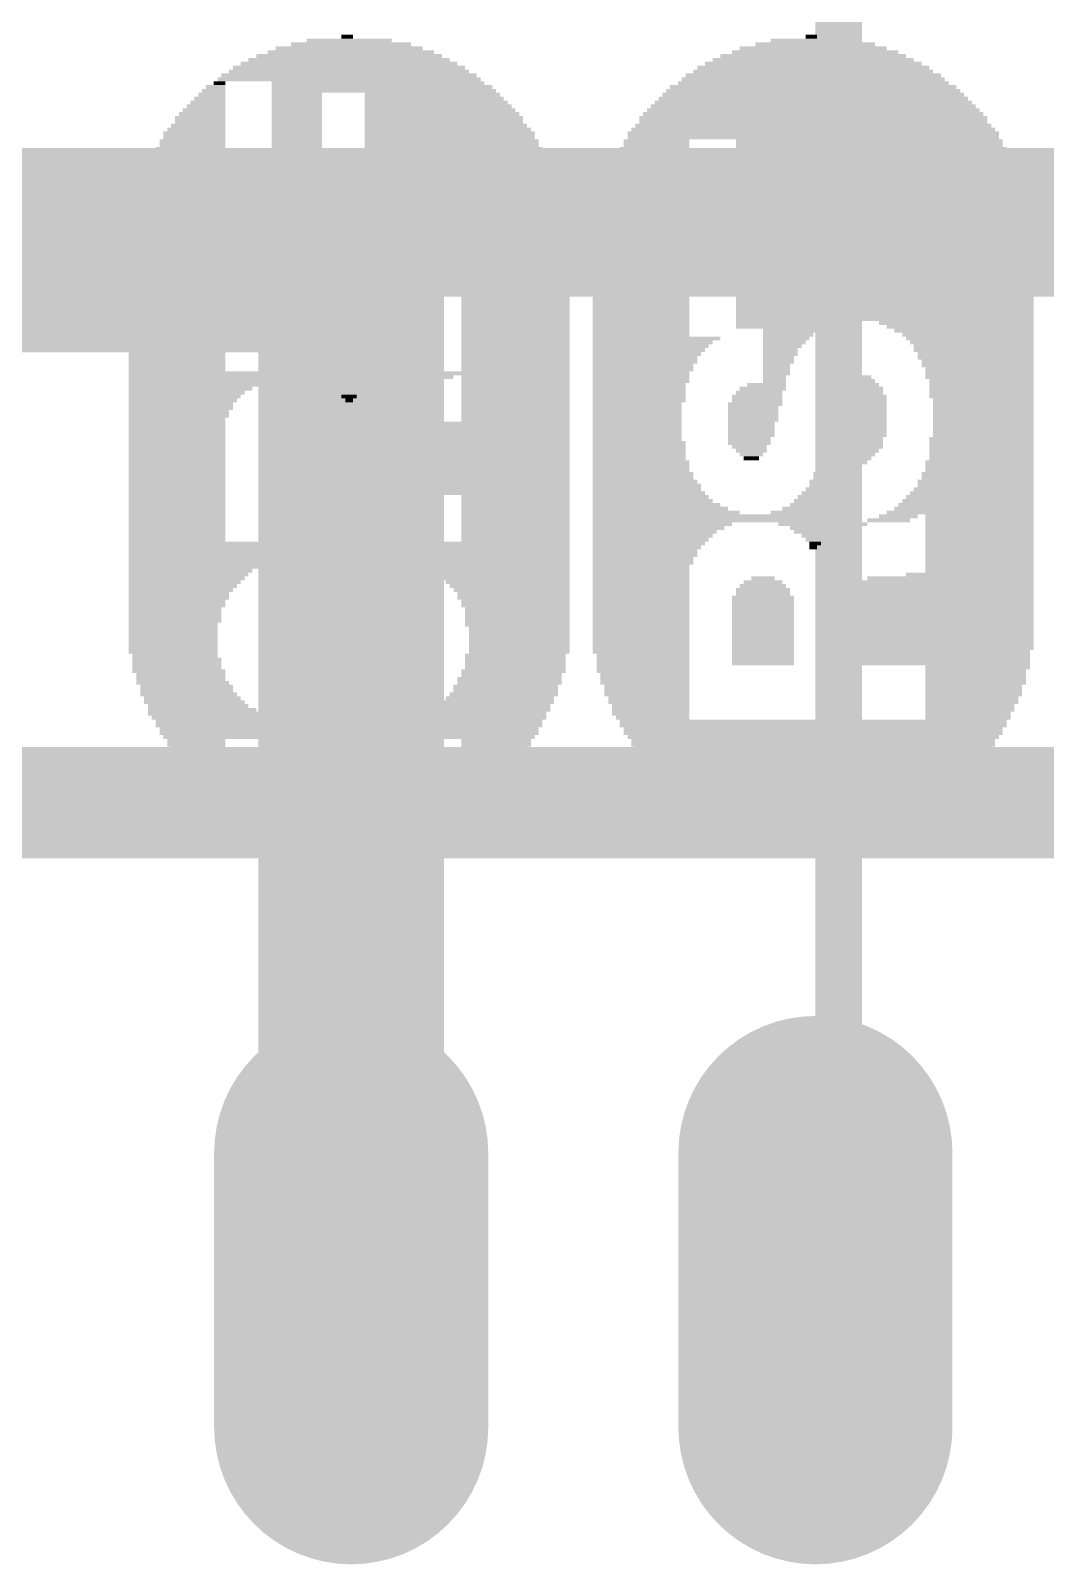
# Model space of a CAD drawing. Extents: x -17.8 to 79, y -18.3 to 67.8.
# Drawn here: x 28.73 to 34.28, y 1.04 to 9.43 of the extents above; entities that cross this region are included whole.
import ezdxf

# ---------------------------------------------------------------- set-up
doc = ezdxf.new("R2010")
doc.units = 0
for name, color, linetype in [('1', 12, 'CONTINUOUS'), ('16', 5, 'CONTINUOUS'), ('17', 110, 'CONTINUOUS'), ('200', 4, 'CONTINUOUS')]:
    doc.layers.add(name, color=color, linetype=linetype)

# ---------------------------------------------------------------- blocks, each defined once
blk = doc.blocks.new('LONGP100')
at = {"const_width": 1}
blk.add_lwpolyline([(-0.5, 0), (0.5, 0)], dxfattribs=at)
at = {"const_width": 0.5}
for points in [[(-0.5, 0.25, 1), (-0.5, -0.25)], [(0.5, -0.25, 1), (0.5, 0.25)]]:
    blk.add_lwpolyline(points, format="xyb", dxfattribs=at)
blk = doc.blocks.new('RECT')
blk.add_solid([(-0.5, -0.5), (0.5, -0.5), (-0.5, 0.5), (0.5, 0.5)])

msp = doc.modelspace()

# ---------------------------------------------------------------- linework, layer by layer
at = {"layer": '1'}
for points, const_width in [([(33.147, 2.667), (33.147, 11.684)], 0.254), ([(30.48, 8.1788), (27.9156, 8.1788)], 1.016), ([(30.48, 2.54), (30.48, 8.1788)], 1.016), ([(33.02, 2.54), (33.147, 2.667)], 0.254)]:
    msp.add_lwpolyline(points, dxfattribs=dict(at, const_width=const_width))
for points, const_width in [([(30.734, 8.1788, 1), (30.226, 8.1788)], 0.508), ([(30.48, 7.9248, 1), (30.48, 8.4328)], 0.508), ([(30.226, 2.54, 1), (30.734, 2.54)], 0.508), ([(33.1919, 2.6221, 1), (33.1021, 2.7119)], 0.127), ([(33.0835, 2.667, 1), (33.2105, 2.667)], 0.127), ([(32.9751, 2.5849, 1), (33.0649, 2.4951)], 0.127)]:
    msp.add_lwpolyline(points, format="xyb", dxfattribs=dict(at, const_width=const_width))
at = {"layer": '16'}
for points, const_width in [([(41.91, 8.382), (22.098, 8.382)], 0.8128), ([(24.765, 5.207), (38.1, 5.207)], 0.6096)]:
    msp.add_lwpolyline(points, dxfattribs=dict(at, const_width=const_width))

# ---------------------------------------------------------------- block references
at = {"layer": '17', "xscale": 1.5, "yscale": 1.5, "rotation": 90}
for p in [(30.48, 2.54), (30.48, 2.54), (33.02, 2.54), (33.02, 2.54)]:
    msp.add_blockref('LONGP100', p, dxfattribs=at)
at = {"layer": '200', "yscale": 0.0212}
for p, xscale in [((30.4576, 9.3976), 0.0635), ((32.9975, 9.3976), 0.0635), ((30.4788, 9.313), 0.9101), ((30.4682, 9.3341), 0.8043), ((30.4788, 9.3553), 0.6561), ((30.4682, 9.3765), 0.4656), ((33.0187, 9.313), 0.9101), ((33.0081, 9.3341), 0.8043), ((33.0187, 9.3553), 0.6561), ((33.0081, 9.3765), 0.4656), ((30.4682, 9.2283), 1.27), ((30.4682, 9.2495), 1.1853), ((30.4682, 9.2706), 1.1006), ((30.4682, 9.2918), 1.016), ((33.0081, 9.2283), 1.2699), ((33.0081, 9.2495), 1.1853), ((33.0081, 9.2706), 1.1006), ((33.0081, 9.2918), 1.016), ((29.7591, 9.1436), 0.0635), ((30.4682, 9.1648), 1.4393), ((30.4682, 9.186), 1.3969), ((30.4682, 9.2071), 1.3123), ((30.6269, 9.1436), 1.1641), ((33.0081, 9.1436), 1.4816), ((33.0081, 9.1648), 1.4393), ((33.0081, 9.186), 1.3969), ((33.0081, 9.2071), 1.3123), ((29.7062, 9.059), 0.1693), ((29.7168, 9.0801), 0.1482), ((29.7274, 9.1013), 0.127), ((29.738, 9.1225), 0.1058), ((30.6481, 9.1225), 1.2065), ((30.6587, 9.1013), 1.2276), ((30.1825, 9.0801), 0.2752), ((30.1825, 9.059), 0.2752), ((30.9338, 9.059), 0.762), ((30.9233, 9.0801), 0.7408), ((33.0081, 9.059), 1.6933), ((33.0081, 9.0801), 1.6509), ((33.0081, 9.1013), 1.6086), ((33.0081, 9.1225), 1.5663), ((29.6639, 8.9743), 0.254), ((29.6745, 8.9955), 0.2328), ((29.6851, 9.0166), 0.2117), ((29.6956, 9.0378), 0.1905), ((30.1825, 9.0378), 0.2752), ((30.1825, 9.0166), 0.2752), ((30.1825, 8.9955), 0.2752), ((30.1825, 8.9743), 0.2752), ((30.955, 9.0166), 0.8043), ((30.9656, 8.9955), 0.8255), ((30.9444, 9.0378), 0.7831), ((30.9762, 8.9743), 0.8466), ((33.0081, 8.9743), 1.8626), ((33.0081, 8.9955), 1.8203), ((33.0081, 9.0166), 1.7779), ((33.0081, 9.0378), 1.7356), ((29.6322, 8.8896), 0.3175), ((29.6427, 8.9108), 0.2963), ((29.6533, 8.9531), 0.2752), ((29.6533, 8.932), 0.2752), ((30.1825, 8.9531), 0.2752), ((30.1825, 8.932), 0.2752), ((30.1825, 8.9108), 0.2752), ((30.1825, 8.8896), 0.2752), ((30.9973, 8.9108), 0.889), ((31.0079, 8.8896), 0.9101), ((30.9868, 8.9531), 0.8678), ((30.9868, 8.932), 0.8678), ((33.0081, 8.8896), 1.9896), ((33.0081, 8.9108), 1.9473), ((33.0081, 8.9531), 1.9049), ((33.0081, 8.932), 1.9049), ((29.611, 8.8261), 0.3598), ((29.611, 8.805), 0.3598), ((29.6216, 8.8685), 0.3387), ((29.6216, 8.8473), 0.3387), ((30.1825, 8.8685), 0.2752), ((30.1825, 8.8473), 0.2752), ((30.1825, 8.8261), 0.2752), ((30.1825, 8.805), 0.2752), ((31.0185, 8.8685), 0.9313), ((31.0185, 8.8473), 0.9313), ((31.0291, 8.8261), 0.9525), ((31.0291, 8.805), 0.9525), ((32.1509, 8.8261), 0.3598), ((32.1509, 8.805), 0.3598), ((33.0081, 8.8685), 2.0319), ((33.0081, 8.8473), 2.0319), ((33.315, 8.8261), 1.4604), ((33.315, 8.805), 1.4604), ((29.5792, 8.7203), 0.4233), ((29.5898, 8.7626), 0.4022), ((29.5898, 8.7415), 0.4022), ((29.6004, 8.7838), 0.381), ((30.1825, 8.7838), 0.2752), ((30.1825, 8.7626), 0.2752), ((30.1825, 8.7415), 0.2752), ((30.1825, 8.7203), 0.2752), ((31.0608, 8.7203), 1.016), ((31.0397, 8.7838), 0.9736), ((31.0503, 8.7626), 0.9948), ((31.0503, 8.7415), 0.9948), ((32.1191, 8.7203), 0.4233), ((32.1297, 8.7626), 0.4022), ((32.1297, 8.7415), 0.4022), ((32.1403, 8.7838), 0.381), ((33.3256, 8.7838), 1.4816), ((33.3362, 8.7626), 1.5028), ((33.3362, 8.7415), 1.5028), ((33.3468, 8.7203), 1.5239), ((29.5687, 8.6568), 0.4445), ((29.5687, 8.6357), 0.4445), ((29.5792, 8.6992), 0.4233), ((29.5792, 8.678), 0.4233), ((30.1825, 8.6992), 0.2752), ((30.1825, 8.678), 0.2752), ((31.0608, 8.6992), 1.016), ((31.0608, 8.678), 1.016), ((31.336, 8.6568), 0.508), ((31.336, 8.6357), 0.508), ((32.1085, 8.6568), 0.4445), ((32.1085, 8.6357), 0.4445), ((32.1191, 8.6992), 0.4233), ((32.1191, 8.678), 0.4233), ((33.3573, 8.6568), 1.5451), ((33.3573, 8.6357), 1.5451), ((33.3468, 8.6992), 1.5239), ((33.3468, 8.678), 1.5239), ((29.5475, 8.551), 0.4868), ((29.5581, 8.6145), 0.4657), ((29.5581, 8.5933), 0.4657), ((29.5581, 8.5722), 0.4657), ((31.3466, 8.6145), 0.5291), ((31.3466, 8.5933), 0.5291), ((31.3466, 8.5722), 0.5291), ((31.3572, 8.551), 0.5503), ((32.0874, 8.551), 0.4868), ((32.098, 8.6145), 0.4657), ((32.098, 8.5933), 0.4657), ((32.098, 8.5722), 0.4657), ((33.3679, 8.6145), 1.5663), ((33.3679, 8.5933), 1.5663), ((33.3679, 8.5722), 1.5663), ((33.3785, 8.551), 1.5874), ((29.5369, 8.4875), 0.508), ((29.5369, 8.4663), 0.508), ((29.5475, 8.5298), 0.4868), ((29.5475, 8.5087), 0.4868), ((31.3677, 8.4875), 0.5715), ((31.3677, 8.4663), 0.5715), ((31.3572, 8.5298), 0.5503), ((31.3572, 8.5087), 0.5503), ((32.0768, 8.4875), 0.508), ((32.0768, 8.4663), 0.508), ((32.0874, 8.5298), 0.4868), ((32.0874, 8.5087), 0.4868), ((33.3785, 8.5298), 1.5874), ((33.3785, 8.5087), 1.5874), ((33.3891, 8.4875), 1.6086), ((33.3891, 8.4663), 1.6086), ((30.4682, 8.3817), 2.4129), ((29.5369, 8.4452), 0.508), ((29.5369, 8.424), 0.508), ((30.4682, 8.4028), 2.3706), ((31.3677, 8.4452), 0.5715), ((31.3677, 8.424), 0.5715), ((32.0662, 8.3817), 0.5291), ((32.0768, 8.4452), 0.508), ((32.0768, 8.424), 0.508), ((32.0768, 8.4028), 0.508), ((33.9076, 8.4452), 0.5715), ((33.9076, 8.424), 0.5715), ((33.9076, 8.4028), 0.5715), ((33.9182, 8.3817), 0.5926), ((29.5263, 8.3605), 0.5291), ((29.5263, 8.3393), 0.5291), ((29.5263, 8.3182), 0.5291), ((29.5263, 8.297), 0.5291), ((30.1719, 8.3182), 0.254), ((30.1719, 8.297), 0.254), ((30.4365, 8.3605), 0.7831), ((30.4365, 8.3393), 0.7831), ((30.6799, 8.3182), 0.2963), ((30.6799, 8.297), 0.2963), ((31.3783, 8.3605), 0.5926), ((31.3783, 8.3393), 0.5926), ((31.3783, 8.3182), 0.5926), ((31.3783, 8.297), 0.5926), ((32.0662, 8.3605), 0.5291), ((32.0662, 8.3393), 0.5291), ((32.0662, 8.3182), 0.5291), ((32.0662, 8.297), 0.5291), ((33.9182, 8.3605), 0.5926), ((33.9182, 8.3393), 0.5926), ((33.9182, 8.3182), 0.5926), ((33.9182, 8.297), 0.5926), ((29.5263, 8.2758), 0.5291), ((29.5263, 8.2547), 0.5291), ((29.5263, 8.2335), 0.5291), ((29.5263, 8.2123), 0.5291), ((30.1719, 8.2758), 0.254), ((30.1719, 8.2547), 0.254), ((30.1719, 8.2335), 0.254), ((30.1719, 8.2123), 0.254), ((30.6799, 8.2758), 0.2963), ((30.6799, 8.2547), 0.2963), ((30.6799, 8.2335), 0.2963), ((30.6799, 8.2123), 0.2963), ((31.3783, 8.2758), 0.5926), ((31.3783, 8.2547), 0.5926), ((31.3783, 8.2335), 0.5926), ((31.3783, 8.2123), 0.5926), ((32.0662, 8.2758), 0.5291), ((32.0662, 8.2547), 0.5291), ((32.0662, 8.2335), 0.5291), ((32.0662, 8.2123), 0.5291), ((33.9182, 8.2758), 0.5926), ((33.9182, 8.2547), 0.5926), ((33.9182, 8.2335), 0.5926), ((33.9182, 8.2123), 0.5926), ((29.5263, 8.1912), 0.5291), ((29.5263, 8.17), 0.5291), ((29.5263, 8.1488), 0.5291), ((30.1719, 8.1912), 0.254), ((30.1719, 8.17), 0.254), ((30.1719, 8.1488), 0.254), ((30.6799, 8.1912), 0.2963), ((30.6799, 8.17), 0.2963), ((30.6799, 8.1488), 0.2963), ((31.3783, 8.1912), 0.5926), ((31.3783, 8.17), 0.5926), ((31.3783, 8.1488), 0.5926), ((32.0662, 8.1912), 0.5291), ((32.0662, 8.17), 0.5291), ((32.0662, 8.1488), 0.5291), ((33.3997, 8.1488), 1.6298), ((33.9182, 8.1912), 0.5926), ((33.9182, 8.17), 0.5926), ((29.5263, 8.1277), 0.5291), ((29.5263, 8.1065), 0.5291), ((29.5263, 8.0853), 0.5291), ((29.5263, 8.0642), 0.5291), ((30.1719, 8.1277), 0.254), ((30.1719, 8.1065), 0.254), ((30.1719, 8.0853), 0.254), ((30.1719, 8.0642), 0.254), ((30.6799, 8.1277), 0.2963), ((30.6799, 8.1065), 0.2963), ((30.6799, 8.0853), 0.2963), ((30.6799, 8.0642), 0.2963), ((31.3783, 8.1277), 0.5926), ((31.3783, 8.1065), 0.5926), ((31.3783, 8.0853), 0.5926), ((31.3783, 8.0642), 0.5926), ((32.0662, 8.1277), 0.5291), ((32.0662, 8.1065), 0.5291), ((32.0662, 8.0853), 0.5291), ((32.0662, 8.0642), 0.5291), ((33.3997, 8.1277), 1.6298), ((33.3997, 8.1065), 1.6298), ((33.3997, 8.0853), 1.6298), ((33.3997, 8.0642), 1.6298), ((29.5263, 8.043), 0.5291), ((29.5263, 8.0218), 0.5291), ((29.5263, 8.0007), 0.5291), ((29.5263, 7.9795), 0.5291), ((30.1719, 8.043), 0.254), ((30.1719, 8.0218), 0.254), ((30.1719, 8.0007), 0.254), ((30.1719, 7.9795), 0.254), ((30.6799, 8.043), 0.2963), ((30.6799, 8.0218), 0.2963), ((30.6799, 8.0007), 0.2963), ((30.6799, 7.9795), 0.2963), ((31.3783, 8.043), 0.5926), ((31.3783, 8.0218), 0.5926), ((31.3783, 8.0007), 0.5926), ((31.3783, 7.9795), 0.5926), ((32.0662, 8.043), 0.5291), ((32.0662, 8.0218), 0.5291), ((32.0662, 8.0007), 0.5291), ((32.0662, 7.9795), 0.5291), ((33.3997, 8.043), 1.6298), ((33.3997, 8.0218), 1.6298), ((33.3997, 8.0007), 1.6298), ((33.3997, 7.9795), 1.6298), ((29.5263, 7.9583), 0.5291), ((29.5263, 7.9372), 0.5291), ((29.5263, 7.916), 0.5291), ((29.5263, 7.8949), 0.5291), ((30.1719, 7.9583), 0.254), ((30.1719, 7.9372), 0.254), ((30.1719, 7.916), 0.254), ((30.1719, 7.8949), 0.254), ((30.6799, 7.9583), 0.2963), ((30.6799, 7.9372), 0.2963), ((30.6799, 7.916), 0.2963), ((30.6799, 7.8949), 0.2963), ((31.3783, 7.9583), 0.5926), ((31.3783, 7.9372), 0.5926), ((31.3783, 7.916), 0.5926), ((31.3783, 7.8949), 0.5926), ((32.0662, 7.9583), 0.5291), ((32.0662, 7.9372), 0.5291), ((32.0662, 7.916), 0.5291), ((32.0662, 7.8949), 0.5291), ((33.3997, 7.9583), 1.6298), ((33.3997, 7.9372), 1.6298), ((33.3997, 7.916), 1.6298), ((33.3997, 7.8949), 1.6298), ((29.5263, 7.8737), 0.5291), ((29.5263, 7.8525), 0.5291), ((29.5263, 7.8314), 0.5291), ((29.5263, 7.8102), 0.5291), ((30.1719, 7.8737), 0.254), ((30.1719, 7.8525), 0.254), ((30.1719, 7.8314), 0.254), ((30.6799, 7.8737), 0.2963), ((30.6799, 7.8525), 0.2963), ((30.6799, 7.8314), 0.2963), ((31.3783, 7.8737), 0.5926), ((31.3783, 7.8525), 0.5926), ((31.3783, 7.8314), 0.5926), ((31.3783, 7.8102), 0.5926), ((32.0662, 7.8737), 0.5291), ((32.0662, 7.8525), 0.5291), ((32.0662, 7.8314), 0.5291), ((32.0662, 7.8102), 0.5291), ((33.3997, 7.8737), 1.6298), ((33.3997, 7.8525), 1.6298), ((32.8282, 7.8102), 0.4868), ((32.8494, 7.8314), 0.5291), ((33.7912, 7.8314), 0.8466), ((33.8124, 7.8102), 0.8043), ((29.5263, 7.789), 0.5291), ((29.5263, 7.7679), 0.5291), ((29.5263, 7.7467), 0.5291), ((29.5263, 7.7255), 0.5291), ((31.3783, 7.789), 0.5926), ((31.3783, 7.7679), 0.5926), ((31.3783, 7.7467), 0.5926), ((31.3783, 7.7255), 0.5926), ((32.1509, 7.7467), 0.6985), ((32.1297, 7.7255), 0.6561), ((32.0662, 7.789), 0.5291), ((32.0662, 7.7679), 0.5291), ((32.8705, 7.7679), 0.2752), ((32.8599, 7.7467), 0.254), ((32.8811, 7.789), 0.2963), ((32.8494, 7.7255), 0.2328), ((33.8336, 7.789), 0.762), ((33.8547, 7.7679), 0.7196), ((33.8653, 7.7467), 0.6985), ((33.8759, 7.7255), 0.6773), ((29.5263, 7.7044), 0.5291), ((29.5263, 7.6832), 0.5291), ((29.5263, 7.662), 0.5291), ((29.5263, 7.6409), 0.5291), ((31.3783, 7.7044), 0.5926), ((31.3783, 7.6832), 0.5926), ((31.3783, 7.662), 0.5926), ((31.3783, 7.6409), 0.5926), ((32.1191, 7.7044), 0.635), ((32.1085, 7.6832), 0.6138), ((32.098, 7.662), 0.5926), ((32.0874, 7.6409), 0.5715), ((32.8176, 7.6409), 0.1693), ((32.8388, 7.7044), 0.2117), ((32.8282, 7.6832), 0.1905), ((32.8282, 7.662), 0.1905), ((33.8865, 7.7044), 0.6561), ((33.8865, 7.6832), 0.6561), ((33.8971, 7.662), 0.635), ((33.8971, 7.6409), 0.635), ((29.5263, 7.6197), 0.5291), ((29.5263, 7.5985), 0.5291), ((29.5263, 7.5774), 0.5291), ((30.4682, 7.5562), 2.4129), ((31.3783, 7.6197), 0.5926), ((31.3783, 7.5985), 0.5926), ((31.3783, 7.5774), 0.5926), ((32.0768, 7.5985), 0.5503), ((32.0768, 7.5774), 0.5503), ((32.0874, 7.6197), 0.5715), ((32.0662, 7.5562), 0.5291), ((32.8176, 7.6197), 0.1693), ((32.807, 7.5985), 0.1482), ((32.807, 7.5774), 0.1482), ((32.807, 7.5562), 0.1482), ((33.9076, 7.6197), 0.6138), ((33.9076, 7.5985), 0.6138), ((33.9182, 7.5774), 0.5926), ((33.9182, 7.5562), 0.5926), ((30.1507, 7.535), 1.7779), ((29.6004, 7.4715), 0.6773), ((29.6639, 7.5139), 0.8043), ((29.6216, 7.4927), 0.7196), ((30.574, 7.5139), 0.6773), ((30.4894, 7.4927), 0.3387), ((30.4788, 7.4715), 0.1905), ((31.3783, 7.535), 0.5926), ((31.3783, 7.5139), 0.5926), ((31.3783, 7.4927), 0.5926), ((31.3783, 7.4715), 0.5926), ((32.0556, 7.4927), 0.508), ((32.0556, 7.4715), 0.508), ((32.0662, 7.535), 0.5291), ((32.0662, 7.5139), 0.5291), ((32.7329, 7.4715), 0.254), ((32.7541, 7.4927), 0.2117), ((32.7964, 7.535), 0.127), ((32.7964, 7.5139), 0.127), ((33.2727, 7.4715), 0.2328), ((33.2727, 7.4927), 0.1905), ((33.2727, 7.5139), 0.1482), ((33.2727, 7.535), 0.1058), ((33.9182, 7.535), 0.5926), ((33.9288, 7.5139), 0.5715), ((33.9288, 7.4927), 0.5715), ((33.9288, 7.4715), 0.5715), ((29.5792, 7.4504), 0.635), ((29.5475, 7.3869), 0.5715), ((29.5687, 7.4292), 0.6138), ((29.5581, 7.408), 0.5926), ((30.4682, 7.4504), 0.127), ((30.4682, 7.4292), 0.0847), ((30.4682, 7.408), 0.0423), ((31.3783, 7.4504), 0.5926), ((31.3783, 7.4292), 0.5926), ((31.3783, 7.408), 0.5926), ((31.3783, 7.3869), 0.5926), ((32.0556, 7.4504), 0.508), ((32.0556, 7.4292), 0.508), ((32.0556, 7.408), 0.508), ((32.0451, 7.3869), 0.4868), ((32.6906, 7.3869), 0.2963), ((32.7012, 7.4292), 0.2752), ((32.7012, 7.408), 0.2752), ((32.7118, 7.4504), 0.254), ((33.2727, 7.4292), 0.2752), ((33.2727, 7.408), 0.2752), ((33.2727, 7.3869), 0.2752), ((33.2727, 7.4504), 0.2328), ((33.9288, 7.4504), 0.5715), ((33.9288, 7.4292), 0.5715), ((33.9394, 7.408), 0.5503), ((33.9394, 7.3869), 0.5503), ((29.5475, 7.3657), 0.5715), ((29.5369, 7.3445), 0.5503), ((29.5369, 7.3234), 0.5503), ((29.5263, 7.3022), 0.5291), ((31.3783, 7.3657), 0.5926), ((31.3783, 7.3445), 0.5926), ((31.3783, 7.3234), 0.5926), ((31.3783, 7.3022), 0.5926), ((32.0451, 7.3657), 0.4868), ((32.0451, 7.3445), 0.4868), ((32.0451, 7.3234), 0.4868), ((32.0451, 7.3022), 0.4868), ((32.68, 7.3657), 0.2752), ((32.68, 7.3445), 0.2752), ((32.68, 7.3234), 0.2752), ((32.68, 7.3022), 0.2752), ((33.2515, 7.3022), 0.3175), ((33.2621, 7.3657), 0.2963), ((33.2621, 7.3445), 0.2963), ((33.2621, 7.3234), 0.2963), ((33.9394, 7.3657), 0.5503), ((33.9394, 7.3445), 0.5503), ((33.9394, 7.3234), 0.5503), ((33.9394, 7.3022), 0.5503), ((29.5263, 7.281), 0.5291), ((29.5263, 7.2599), 0.5291), ((29.5263, 7.2387), 0.5291), ((29.5263, 7.2175), 0.5291), ((30.193, 7.2175), 0.2963), ((30.193, 7.2387), 0.254), ((30.193, 7.2599), 0.1693), ((31.1561, 7.2175), 1.0371), ((31.1667, 7.2387), 1.016), ((31.209, 7.2599), 0.9313), ((31.3148, 7.281), 0.7196), ((32.0451, 7.281), 0.4868), ((32.0451, 7.2599), 0.4868), ((32.0451, 7.2387), 0.4868), ((32.0451, 7.2175), 0.4868), ((32.6694, 7.281), 0.254), ((32.6694, 7.2599), 0.254), ((32.6694, 7.2387), 0.254), ((32.6694, 7.2175), 0.254), ((33.2409, 7.2175), 0.3387), ((33.2515, 7.281), 0.3175), ((33.2515, 7.2599), 0.3175), ((33.2515, 7.2387), 0.3175), ((33.9394, 7.281), 0.5503), ((33.9394, 7.2599), 0.5503), ((33.9394, 7.2387), 0.5503), ((33.9394, 7.2175), 0.5503), ((29.5263, 7.1964), 0.5291), ((29.5263, 7.1752), 0.5291), ((29.5263, 7.154), 0.5291), ((29.5263, 7.1329), 0.5291), ((30.193, 7.1752), 0.3387), ((30.193, 7.154), 0.3387), ((30.193, 7.1329), 0.3387), ((30.193, 7.1964), 0.2963), ((31.1349, 7.1752), 1.0795), ((31.1349, 7.154), 1.0795), ((31.1349, 7.1329), 1.0795), ((31.1455, 7.1964), 1.0583), ((32.0556, 7.1752), 0.508), ((32.0556, 7.154), 0.508), ((32.0556, 7.1329), 0.508), ((32.0451, 7.1964), 0.4868), ((32.6589, 7.1964), 0.2328), ((32.6589, 7.1752), 0.2328), ((32.6589, 7.154), 0.1905), ((32.6694, 7.1329), 0.1693), ((33.2092, 7.1329), 0.3175), ((33.2303, 7.1964), 0.3175), ((33.2303, 7.1752), 0.3175), ((33.2303, 7.154), 0.3175), ((33.9288, 7.1964), 0.5715), ((33.9288, 7.1752), 0.5715), ((33.9288, 7.154), 0.5715), ((33.9288, 7.1329), 0.5715), ((29.5263, 7.1117), 0.5291), ((29.5263, 7.0905), 0.5291), ((29.5263, 7.0694), 0.5291), ((29.5263, 7.0482), 0.5291), ((30.193, 7.1117), 0.3387), ((30.193, 7.0905), 0.3387), ((30.193, 7.0694), 0.3387), ((30.193, 7.0482), 0.3387), ((31.1349, 7.1117), 1.0795), ((31.1349, 7.0905), 1.0795), ((31.1349, 7.0694), 1.0795), ((31.1349, 7.0482), 1.0795), ((32.0556, 7.1117), 0.508), ((32.0556, 7.0905), 0.508), ((32.0662, 7.0694), 0.5291), ((32.0662, 7.0482), 0.5291), ((32.6694, 7.1117), 0.127), ((32.6694, 7.0905), 0.0847), ((33.1668, 7.0694), 0.2752), ((33.1457, 7.0482), 0.2328), ((33.1986, 7.1117), 0.2963), ((33.188, 7.0905), 0.2752), ((33.9182, 7.0694), 0.5926), ((33.9182, 7.0482), 0.5926), ((33.9288, 7.1117), 0.5715), ((33.9288, 7.0905), 0.5715), ((29.5263, 7.0271), 0.5291), ((29.5263, 7.0059), 0.5291), ((29.5263, 6.9847), 0.5291), ((29.5263, 6.9636), 0.5291), ((30.193, 7.0271), 0.3387), ((30.193, 7.0059), 0.3387), ((30.193, 6.9847), 0.3387), ((30.193, 6.9636), 0.3387), ((31.1349, 7.0271), 1.0795), ((31.1349, 7.0059), 1.0795), ((31.1349, 6.9847), 1.0795), ((31.1349, 6.9636), 1.0795), ((32.0768, 7.0059), 0.5503), ((32.0768, 6.9847), 0.5503), ((32.0662, 7.0271), 0.5291), ((32.0874, 6.9636), 0.5715), ((33.0822, 6.9636), 0.1905), ((33.0928, 7.0059), 0.1693), ((33.0928, 6.9847), 0.1693), ((33.1033, 7.0271), 0.1482), ((33.8971, 6.9636), 0.635), ((33.9076, 7.0059), 0.6138), ((33.9076, 6.9847), 0.6138), ((33.9182, 7.0271), 0.5926), ((29.5263, 6.9424), 0.5291), ((29.5263, 6.9212), 0.5291), ((29.5263, 6.9001), 0.5291), ((29.5263, 6.8789), 0.5291), ((30.193, 6.9424), 0.3387), ((30.193, 6.9212), 0.3387), ((30.193, 6.9001), 0.3387), ((31.1349, 6.9424), 1.0795), ((31.1349, 6.9212), 1.0795), ((31.1349, 6.9001), 1.0795), ((31.3783, 6.8789), 0.5926), ((32.1085, 6.9001), 0.6138), ((32.1191, 6.8789), 0.635), ((32.098, 6.9424), 0.5926), ((32.098, 6.9212), 0.5926), ((33.0504, 6.8789), 0.254), ((33.061, 6.9001), 0.2328), ((33.0716, 6.9212), 0.2117), ((33.0822, 6.9424), 0.1905), ((33.8653, 6.8789), 0.6985), ((33.8759, 6.9001), 0.6773), ((33.8865, 6.9212), 0.6561), ((33.8971, 6.9424), 0.635), ((29.5263, 6.8577), 0.5291), ((29.5263, 6.8366), 0.5291), ((29.5263, 6.8154), 0.5291), ((29.5263, 6.7942), 0.5291), ((31.3783, 6.8577), 0.5926), ((31.3783, 6.8366), 0.5926), ((31.3783, 6.8154), 0.5926), ((31.3783, 6.7942), 0.5926), ((32.1297, 6.8577), 0.6561), ((32.1509, 6.8366), 0.6985), ((32.172, 6.8154), 0.7408), ((32.2038, 6.7942), 0.8043), ((32.9764, 6.7942), 0.4022), ((33.0081, 6.8154), 0.3387), ((33.0293, 6.8366), 0.2963), ((33.0398, 6.8577), 0.2752), ((33.8124, 6.7942), 0.8043), ((33.8336, 6.8154), 0.762), ((33.8441, 6.8366), 0.7408), ((33.8547, 6.8577), 0.7196), ((29.5263, 6.7731), 0.5291), ((29.5263, 6.7519), 0.5291), ((29.5263, 6.7307), 0.5291), ((29.5263, 6.7096), 0.5291), ((31.3783, 6.7731), 0.5926), ((31.3783, 6.7519), 0.5926), ((31.3783, 6.7307), 0.5926), ((31.3783, 6.7096), 0.5926), ((32.4895, 6.7731), 1.3758), ((32.4895, 6.7519), 1.3758), ((32.1826, 6.7307), 0.762), ((32.1615, 6.7096), 0.7196), ((33.061, 6.7307), 0.4868), ((33.0293, 6.7096), 0.2963), ((33.4208, 6.7519), 0.2328), ((33.4737, 6.7731), 0.2117), ((33.9182, 6.7731), 0.5926), ((33.9182, 6.7519), 0.5926), ((33.9182, 6.7307), 0.5926), ((33.9182, 6.7096), 0.5926), ((29.5263, 6.6884), 0.5291), ((29.5263, 6.6672), 0.5291), ((29.5263, 6.6461), 0.5291), ((30.4682, 6.6249), 2.4129), ((31.3783, 6.6884), 0.5926), ((31.3783, 6.6672), 0.5926), ((31.3783, 6.6461), 0.5926), ((32.1297, 6.6672), 0.6561), ((32.1191, 6.6461), 0.635), ((32.1085, 6.6249), 0.6138), ((32.1403, 6.6884), 0.6773), ((33.0081, 6.6884), 0.2117), ((33.0187, 6.6672), 0.1482), ((33.0187, 6.6461), 0.1058), ((33.0187, 6.6249), 0.0635), ((33.9182, 6.6884), 0.5926), ((33.9182, 6.6672), 0.5926), ((33.9182, 6.6461), 0.5926), ((33.9182, 6.6249), 0.5926), ((29.7591, 6.6037), 0.9948), ((29.7168, 6.5826), 0.9101), ((29.6851, 6.5614), 0.8466), ((29.6533, 6.5402), 0.7831), ((31.1455, 6.6037), 1.0583), ((31.1984, 6.5826), 0.9525), ((31.2302, 6.5614), 0.889), ((31.2513, 6.5402), 0.8466), ((32.0768, 6.5402), 0.5503), ((32.098, 6.6037), 0.5926), ((32.0874, 6.5826), 0.5715), ((32.0874, 6.5614), 0.5715), ((33.0081, 6.6037), 0.0423), ((33.9182, 6.6037), 0.5926), ((33.9182, 6.5826), 0.5926), ((33.9182, 6.5614), 0.5926), ((33.9182, 6.5402), 0.5926), ((29.6321, 6.5191), 0.7408), ((29.6004, 6.4767), 0.6773), ((29.5898, 6.4556), 0.6561), ((29.6216, 6.4979), 0.7196), ((31.2725, 6.5191), 0.8043), ((31.2937, 6.4979), 0.762), ((31.3042, 6.4767), 0.7408), ((31.3148, 6.4556), 0.7196), ((32.0768, 6.5191), 0.5503), ((32.0662, 6.4979), 0.5291), ((32.0662, 6.4767), 0.5291), ((32.0662, 6.4556), 0.5291), ((33.8653, 6.4556), 0.6985), ((33.9182, 6.5191), 0.5926), ((33.9182, 6.4979), 0.5926), ((33.9182, 6.4767), 0.5926), ((29.5792, 6.4344), 0.635), ((29.5475, 6.3709), 0.5715), ((29.5687, 6.4132), 0.6138), ((29.5581, 6.3921), 0.5926), ((31.3254, 6.4344), 0.6985), ((31.336, 6.4132), 0.6773), ((31.3466, 6.3921), 0.6561), ((31.3572, 6.3709), 0.635), ((32.0662, 6.4344), 0.5291), ((32.0662, 6.4132), 0.5291), ((32.0662, 6.3921), 0.5291), ((32.0662, 6.3709), 0.5291), ((32.7329, 6.3709), 0.2963), ((32.7329, 6.3921), 0.254), ((32.7329, 6.4132), 0.2117), ((32.7329, 6.4344), 0.127), ((33.696, 6.3709), 1.0371), ((33.7066, 6.3921), 1.016), ((33.7277, 6.4132), 0.9736), ((33.7595, 6.4344), 0.9101), ((29.5369, 6.3497), 0.5503), ((29.5369, 6.3286), 0.5503), ((29.5263, 6.3074), 0.5291), ((29.5263, 6.2862), 0.5291), ((30.4364, 6.2862), 0.6561), ((30.4364, 6.3074), 0.5715), ((30.4364, 6.3286), 0.4868), ((30.4365, 6.3497), 0.3598), ((31.3677, 6.3497), 0.6138), ((31.3677, 6.3286), 0.6138), ((31.3783, 6.3074), 0.5926), ((31.3783, 6.2862), 0.5926), ((32.0662, 6.3497), 0.5291), ((32.0662, 6.3286), 0.5291), ((32.0662, 6.3074), 0.5291), ((32.0662, 6.2862), 0.5291), ((32.7329, 6.3286), 0.3387), ((32.7329, 6.3074), 0.3387), ((32.7329, 6.2862), 0.3387), ((32.7329, 6.3497), 0.2963), ((33.6748, 6.3286), 1.0795), ((33.6748, 6.3074), 1.0795), ((33.6748, 6.2862), 1.0795), ((33.6854, 6.3497), 1.0583), ((29.5157, 6.2651), 0.508), ((29.5157, 6.2439), 0.508), ((29.5157, 6.2228), 0.508), ((29.5157, 6.2016), 0.508), ((30.4365, 6.2228), 0.7831), ((30.4365, 6.2016), 0.7831), ((30.4365, 6.2439), 0.7408), ((30.4365, 6.2651), 0.6985), ((31.3889, 6.2651), 0.5715), ((31.3889, 6.2439), 0.5715), ((31.3889, 6.2228), 0.5715), ((31.3889, 6.2016), 0.5715), ((32.0662, 6.2651), 0.5291), ((32.0662, 6.2439), 0.5291), ((32.0662, 6.2228), 0.5291), ((32.0662, 6.2016), 0.5291), ((32.7329, 6.2651), 0.3387), ((32.7329, 6.2439), 0.3387), ((32.7329, 6.2228), 0.3387), ((32.7329, 6.2016), 0.3387), ((33.6748, 6.2651), 1.0795), ((33.6748, 6.2439), 1.0795), ((33.6748, 6.2228), 1.0795), ((33.6748, 6.2016), 1.0795), ((29.5052, 6.1804), 0.4868), ((29.5052, 6.1593), 0.4868), ((29.5052, 6.1381), 0.4868), ((29.5052, 6.1169), 0.4868), ((30.4365, 6.1169), 0.8678), ((30.4365, 6.1804), 0.8255), ((30.4365, 6.1593), 0.8255), ((30.4365, 6.1381), 0.8255), ((31.3889, 6.1804), 0.5715), ((31.3995, 6.1593), 0.5503), ((31.3995, 6.1381), 0.5503), ((31.3995, 6.1169), 0.5503), ((32.0662, 6.1804), 0.5291), ((32.0662, 6.1593), 0.5291), ((32.0662, 6.1381), 0.5291), ((32.0662, 6.1169), 0.5291), ((32.7329, 6.1804), 0.3387), ((32.7329, 6.1593), 0.3387), ((32.7329, 6.1381), 0.3387), ((32.7329, 6.1169), 0.3387), ((33.6748, 6.1804), 1.0795), ((33.6748, 6.1593), 1.0795), ((33.6748, 6.1381), 1.0795), ((33.6748, 6.1169), 1.0795), ((29.5052, 6.0958), 0.4868), ((29.5052, 6.0746), 0.4868), ((29.5052, 6.0534), 0.4868), ((29.5052, 6.0323), 0.4868), ((30.4365, 6.0958), 0.8678), ((30.4365, 6.0746), 0.8255), ((30.4365, 6.0534), 0.8255), ((30.4365, 6.0323), 0.8255), ((31.3995, 6.0958), 0.5503), ((31.3995, 6.0746), 0.5503), ((31.3995, 6.0534), 0.5503), ((31.3995, 6.0323), 0.5503), ((32.0662, 6.0958), 0.5291), ((32.0662, 6.0746), 0.5291), ((32.0662, 6.0534), 0.5291), ((32.0662, 6.0323), 0.5291), ((32.7329, 6.0958), 0.3387), ((32.7329, 6.0746), 0.3387), ((32.7329, 6.0534), 0.3387), ((32.7329, 6.0323), 0.3387), ((33.6748, 6.0958), 1.0795), ((33.6748, 6.0746), 1.0795), ((33.6748, 6.0534), 1.0795), ((33.6642, 6.0323), 1.0583), ((29.5157, 6.0111), 0.4657), ((29.5263, 5.9899), 0.4868), ((29.5263, 5.9688), 0.4868), ((29.5263, 5.9476), 0.4868), ((30.4365, 6.0111), 0.8255), ((30.4365, 5.9899), 0.7831), ((30.4365, 5.9688), 0.7408), ((30.4365, 5.9476), 0.6985), ((31.3783, 6.0111), 0.5503), ((31.3783, 5.9899), 0.5503), ((31.3783, 5.9688), 0.5503), ((31.3783, 5.9476), 0.5503), ((32.0768, 6.0111), 0.508), ((32.0768, 5.9899), 0.508), ((32.0768, 5.9688), 0.508), ((32.0768, 5.9476), 0.508), ((32.7329, 6.0111), 0.3387), ((32.7329, 5.9899), 0.3387), ((32.7329, 5.9688), 0.3387), ((33.6642, 6.0111), 1.0583), ((33.6642, 5.9899), 1.0583), ((33.6642, 5.9688), 1.0583), ((33.9076, 5.9476), 0.5715), ((29.5369, 5.9264), 0.508), ((29.5475, 5.9053), 0.4868), ((29.5475, 5.8841), 0.4868), ((29.5581, 5.8629), 0.508), ((30.4364, 5.9264), 0.6561), ((30.4364, 5.9053), 0.6138), ((30.4364, 5.8841), 0.5291), ((30.447, 5.8629), 0.4233), ((31.3466, 5.8841), 0.5715), ((31.3466, 5.8629), 0.5715), ((31.3677, 5.9264), 0.5715), ((31.3572, 5.9053), 0.5503), ((32.0768, 5.9264), 0.508), ((32.0874, 5.9053), 0.4868), ((32.0874, 5.8841), 0.4868), ((32.0874, 5.8629), 0.4868), ((33.8971, 5.9264), 0.5503), ((33.8971, 5.9053), 0.5503), ((33.8971, 5.8841), 0.5503), ((33.8971, 5.8629), 0.5503), ((29.5792, 5.8418), 0.508), ((29.5792, 5.8206), 0.508), ((29.5898, 5.7994), 0.5291), ((30.4365, 5.8418), 0.2328), ((31.3148, 5.7994), 0.5926), ((31.3254, 5.8418), 0.5715), ((31.3254, 5.8206), 0.5715), ((32.098, 5.8418), 0.4657), ((32.098, 5.8206), 0.4657), ((32.098, 5.7994), 0.4657), ((33.8865, 5.8418), 0.5291), ((33.8865, 5.8206), 0.5291), ((33.8865, 5.7994), 0.5291), ((29.611, 5.7783), 0.5291), ((29.6216, 5.7571), 0.5503), ((29.6427, 5.7359), 0.5503), ((29.6639, 5.7148), 0.5926), ((31.2408, 5.7148), 0.6561), ((31.2619, 5.7359), 0.6138), ((31.2831, 5.7571), 0.6138), ((31.2937, 5.7783), 0.5926), ((32.1085, 5.7783), 0.4445), ((32.1085, 5.7571), 0.4445), ((32.1191, 5.7359), 0.4233), ((32.1191, 5.7148), 0.4233), ((33.8759, 5.7783), 0.508), ((33.8759, 5.7571), 0.508), ((33.8653, 5.7359), 0.4868), ((33.8653, 5.7148), 0.4868), ((29.6745, 5.6936), 0.6138), ((29.7062, 5.6724), 0.635), ((29.738, 5.6513), 0.6561), ((29.7697, 5.6301), 0.7196), ((31.1349, 5.6301), 0.7831), ((31.1667, 5.6513), 0.7196), ((31.1984, 5.6724), 0.6985), ((31.2196, 5.6936), 0.6561), ((32.1191, 5.6936), 0.4233), ((32.1297, 5.6724), 0.4022), ((33.0081, 5.6513), 2.1166), ((33.0081, 5.6301), 2.1166), ((33.8547, 5.6936), 0.4657), ((33.8547, 5.6724), 0.4657), ((29.8861, 5.5878), 0.9101), ((29.8226, 5.6089), 0.7831), ((30.4682, 5.5666), 2.0319), ((29.6322, 5.5454), 0.3175), ((31.0185, 5.5878), 0.9736), ((31.0926, 5.6089), 0.8255), ((31.2725, 5.5454), 0.381), ((33.0081, 5.6089), 2.0743), ((33.0081, 5.5878), 2.0743), ((33.0081, 5.5666), 2.0319), ((33.0081, 5.5454), 1.9896), ((29.6322, 5.5243), 0.3175), ((29.6427, 5.5031), 0.2963), ((29.6533, 5.4819), 0.2752), ((29.6639, 5.4608), 0.254), ((31.2513, 5.4819), 0.3387), ((31.2725, 5.5243), 0.381), ((31.2619, 5.5031), 0.3598), ((31.2408, 5.4608), 0.3175), ((33.0081, 5.5243), 1.9896), ((33.0081, 5.5031), 1.9473), ((33.0081, 5.4819), 1.9049), ((33.0081, 5.4608), 1.8626), ((29.6639, 5.4396), 0.254), ((29.6745, 5.4184), 0.2328), ((29.6851, 5.3973), 0.2117), ((29.6956, 5.3761), 0.1905), ((31.2408, 5.4396), 0.3175), ((31.2302, 5.4184), 0.2963), ((31.2196, 5.3973), 0.2752), ((31.209, 5.3761), 0.254), ((33.0081, 5.4396), 1.8626), ((33.0081, 5.4184), 1.8203), ((33.0081, 5.3973), 1.7779), ((33.0081, 5.3761), 1.7356), ((29.7062, 5.355), 0.1693), ((29.7168, 5.3338), 0.1482), ((29.7274, 5.3126), 0.127), ((30.4682, 5.2915), 1.5663), ((31.1878, 5.3338), 0.2117), ((31.1984, 5.355), 0.2328), ((31.1773, 5.3126), 0.1905), ((33.0081, 5.355), 1.6933), ((33.0081, 5.3338), 1.6509), ((33.0081, 5.3126), 1.6086), ((32.9975, 5.2915), 1.5451), ((30.4682, 5.2703), 1.4816), ((30.4682, 5.2491), 1.4393), ((30.4682, 5.228), 1.3969), ((30.4682, 5.2068), 1.3123), ((33.0081, 5.2703), 1.4816), ((33.0081, 5.2491), 1.4393), ((33.0081, 5.228), 1.3969), ((33.0081, 5.2068), 1.3123), ((30.4682, 5.1856), 1.2276), ((30.4682, 5.1645), 1.1853), ((30.4682, 5.1433), 1.1006), ((30.4682, 5.1221), 1.016), ((33.0081, 5.1856), 1.2276), ((33.0081, 5.1645), 1.1853), ((33.0081, 5.1433), 1.1006), ((33.0081, 5.1221), 1.016), ((30.4682, 5.101), 0.889), ((30.4682, 5.0798), 0.762), ((30.4682, 5.0586), 0.635), ((30.4682, 5.0375), 0.4656), ((33.0081, 5.101), 0.889), ((33.0081, 5.0798), 0.762), ((33.0081, 5.0586), 0.635), ((33.0081, 5.0375), 0.4656)]:
    msp.add_blockref('RECT', p, dxfattribs=dict(at, xscale=xscale))

doc.saveas('drawing.dxf')
